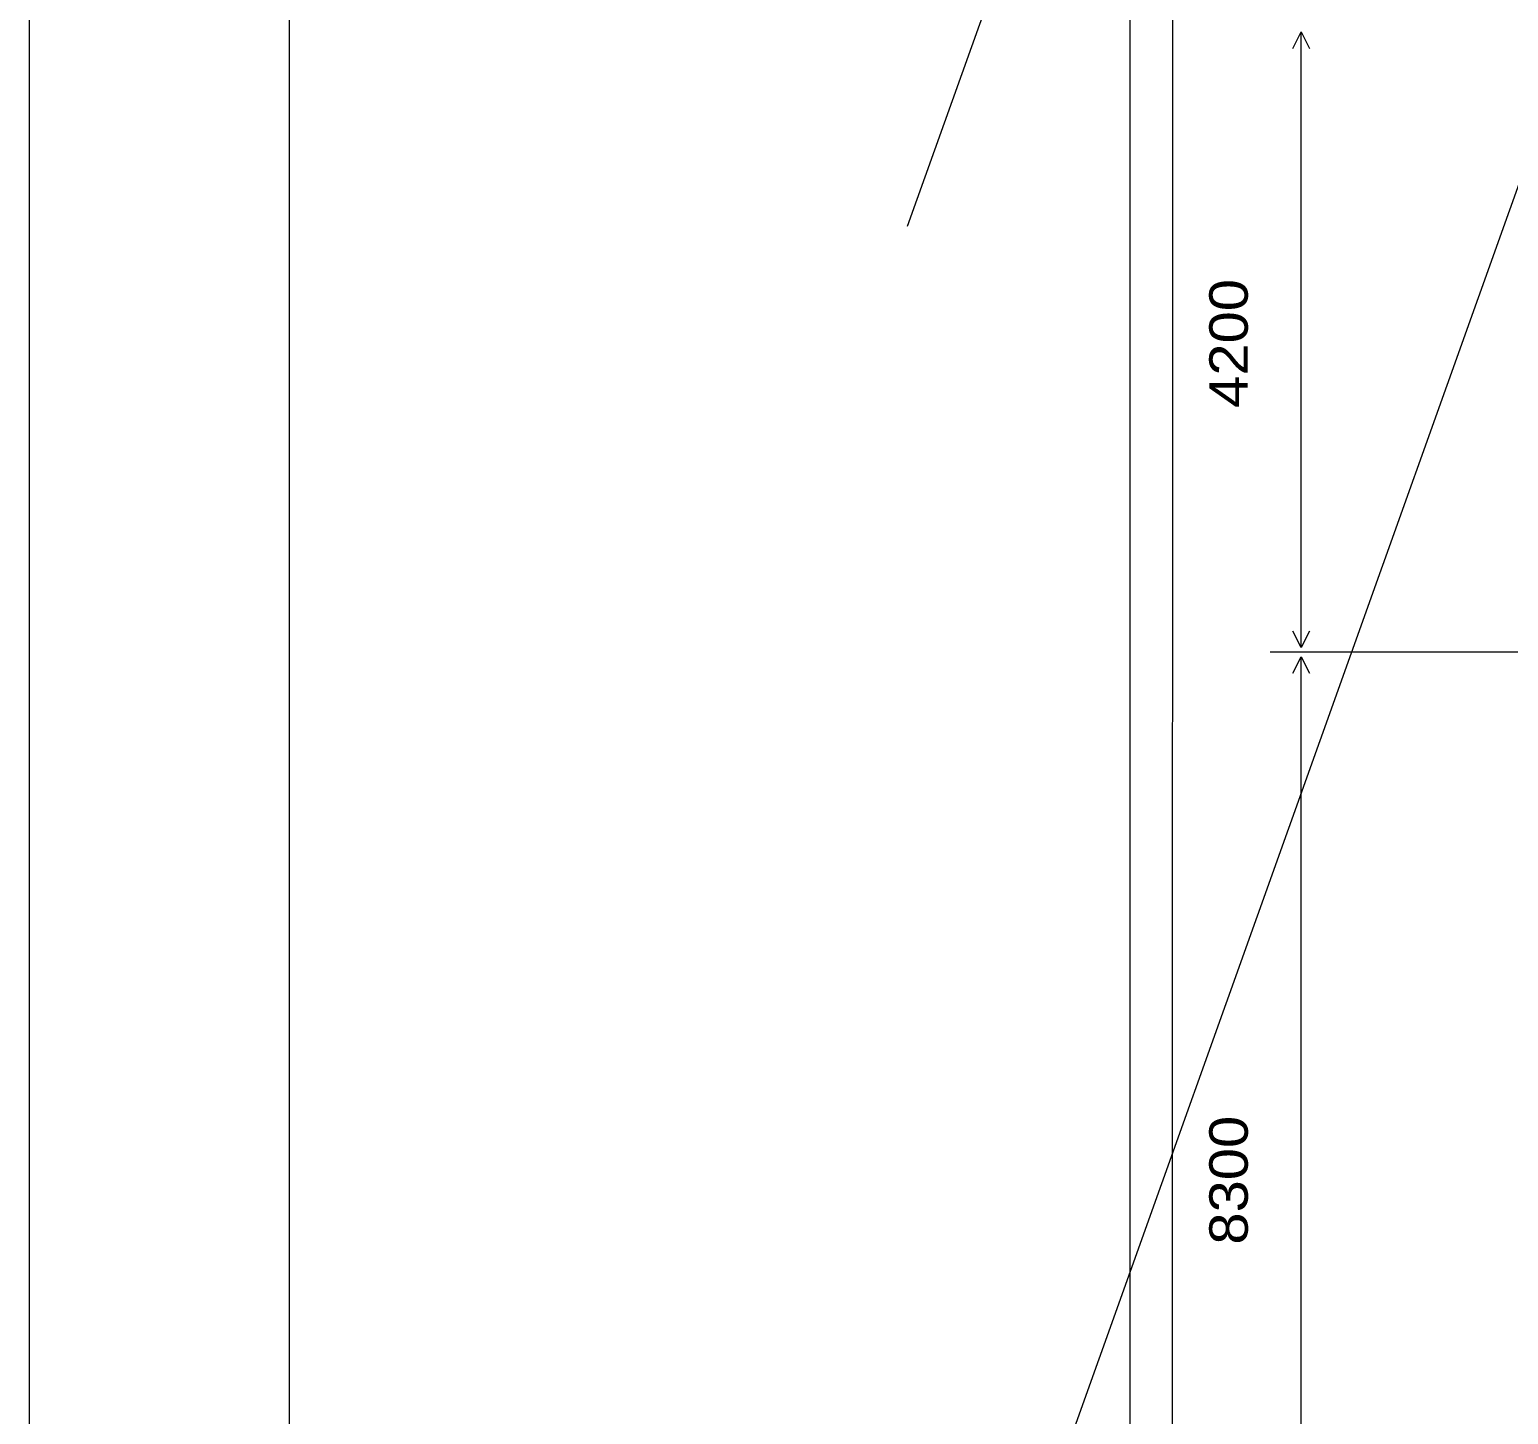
# Paper-space layout '01 Roof Support Layout' of a CAD drawing. Header units: millimetres. Extents: x 5 to 415, y 5 to 287.
# Drawn here: x 4.9 to 67.2, y 105.6 to 163.9 of the extents above; entities that cross this region are included whole.
import ezdxf

# ---------------------------------------------------------------- set-up
doc = ezdxf.new("R2010")
doc.units = ezdxf.units.MM
for name, color, linetype in [('GA_BACKGROUND', 253, 'Continuous'), ('SHEET_GEOMETRY', 7, 'Continuous'), ('SHEET_TEXT', 7, 'Continuous')]:
    doc.layers.add(name, color=color, linetype=linetype)

# ---------------------------------------------------------------- blocks, each defined once
blk = doc.blocks.new('SHEET_01_ROOF')
at = {"layer": 'GA_BACKGROUND', "lineweight": 0}
for p, q in [((51.255, 219.628), (51.255, 93.478)), ((53.068, 218.682), (53.045, 95.023)), ((52.637, 185.641), (41.886, 155.559)), ((73.389, 173.475), (43.11, 88.749))]:
    blk.add_line(p, q, dxfattribs=at)
at = {"layer": 'SHEET_GEOMETRY', "lineweight": 15}
for p, q in [((4.939, 4.9), (4.939, 287.475)), ((15.875, 14.425), (15.875, 276.186)), ((70.678, 137.651), (57.163, 137.651)), ((137.071, 137.646), (57.163, 137.646))]:
    blk.add_line(p, q, dxfattribs=at)
at = {"layer": 'SHEET_GEOMETRY', "lineweight": 18}
for p, q in [((58.124, 163.062), (58.471, 163.755)), ((58.471, 162.135), (58.471, 163.755)), ((58.471, 163.755), (58.817, 163.062)), ((58.471, 160.515), (58.471, 162.135)), ((58.471, 158.896), (58.471, 160.515)), ((58.471, 157.276), (58.471, 158.896)), ((58.471, 155.656), (58.471, 157.276)), ((58.471, 154.037), (58.471, 155.656)), ((58.471, 152.417), (58.471, 154.037)), ((58.471, 150.797), (58.471, 152.417)), ((58.471, 149.177), (58.471, 150.797)), ((58.471, 147.558), (58.471, 149.177)), ((58.471, 145.938), (58.471, 147.558)), ((58.471, 144.318), (58.471, 145.938)), ((58.471, 142.699), (58.471, 144.318)), ((58.471, 141.079), (58.471, 142.699)), ((58.471, 139.459), (58.471, 141.079)), ((58.471, 137.84), (58.471, 139.459)), ((58.471, 137.84), (58.124, 138.532)), ((58.817, 138.532), (58.471, 137.84)), ((58.124, 136.765), (58.471, 137.457)), ((58.471, 134.722), (58.471, 137.457)), ((58.471, 137.457), (58.817, 136.765)), ((58.471, 131.987), (58.471, 134.722)), ((58.471, 129.252), (58.471, 131.987)), ((58.471, 126.517), (58.471, 129.252)), ((58.471, 123.782), (58.471, 126.517)), ((58.471, 121.047), (58.471, 123.782)), ((58.471, 118.312), (58.471, 121.047)), ((58.471, 115.577), (58.471, 118.312)), ((58.471, 112.843), (58.471, 115.577)), ((58.471, 110.108), (58.471, 112.843)), ((58.471, 107.373), (58.471, 110.108)), ((58.471, 104.638), (58.471, 107.373))]:
    blk.add_line(p, q, dxfattribs=at)
at = {"layer": 'SHEET_TEXT', "width": 1.125272}
for s, p in [('4200', (56.224, 147.931)), ('8300', (56.224, 112.711))]:
    blk.add_text(s, height=1.6199, rotation=90, dxfattribs=at).set_placement(p)

psp = doc.layouts.new('01 Roof Support Layout')

# ---------------------------------------------------------------- block references
psp.add_blockref('SHEET_01_ROOF', (0, 0))

doc.saveas('drawing.dxf')
